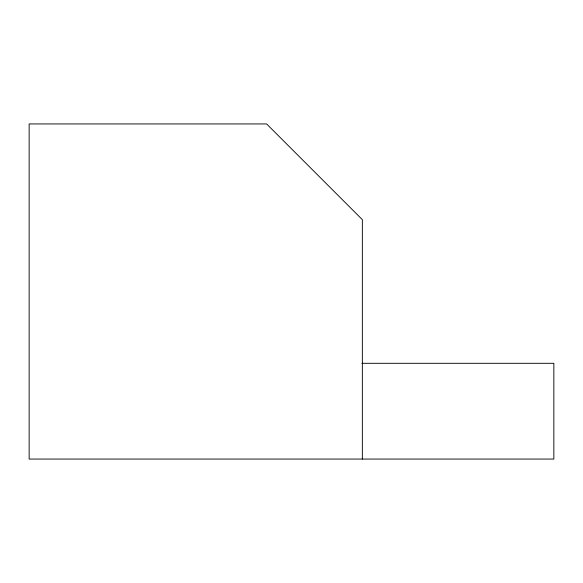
<?xml version="1.0" encoding="UTF-8"?>
<svg xmlns="http://www.w3.org/2000/svg" width="583" height="583" viewBox="0 0 583 583"><rect width="100%" height="100%" fill="white"/><g stroke="black" fill="none" stroke-linecap="round" stroke-linejoin="round"><path stroke-width="0.87" d="M361.948 363.311L553.85 363.311L553.85 459.061L29.15 459.061L29.15 123.939L266.606 123.939L362.356 219.689L362.356 459.061"/></g></svg>
